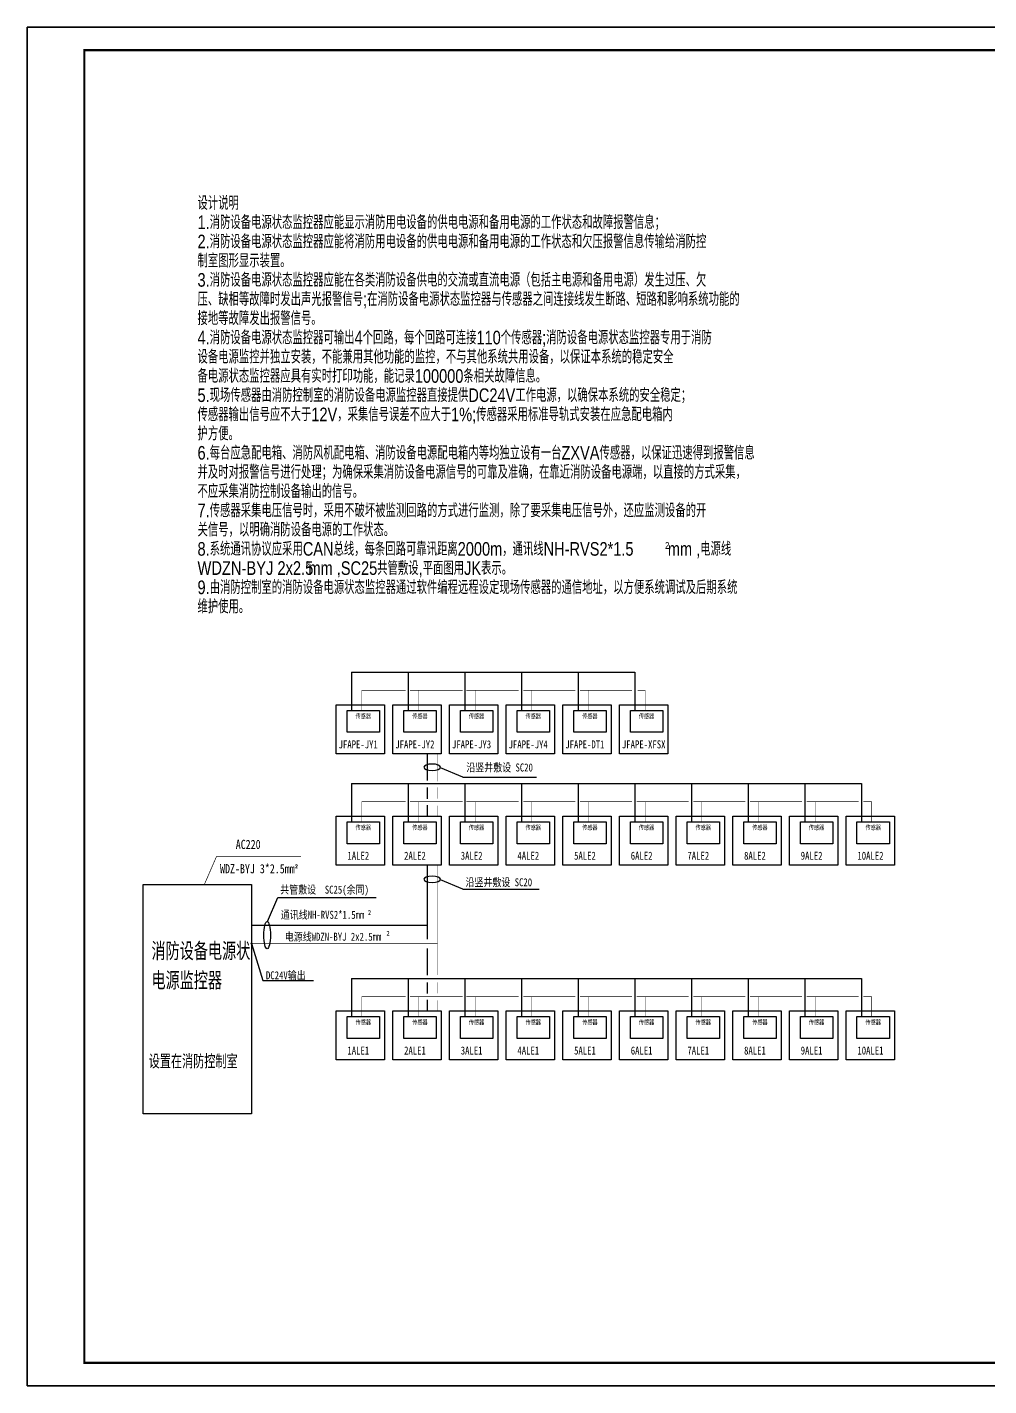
# Model space of a CAD drawing. Extents: x -54686 to 596156, y -555137 to 71395.
# Drawn here: x -54686 to -12636, y -555137 to -495737 of the extents above; entities that cross this region are included whole.
import ezdxf

# ---------------------------------------------------------------- set-up
doc = ezdxf.new("R2010")
doc.units = 0
doc.header["$LTSCALE"] = 1000
for name, color, linetype in [('DIM-系统', 3, 'CONTINUOUS'), ('TEL_TEXT', 3, 'CONTINUOUS'), ('TEL_TITLE', 6, 'CONTINUOUS'), ('电源监控设备', 210, 'CONTINUOUS'), ('电源线', 130, 'CONTINUOUS'), ('通讯线', 90, 'CONTINUOUS'), ('配电箱', 50, 'CONTINUOUS')]:
    doc.layers.add(name, color=color, linetype=linetype)
doc.styles.add('-宋体', font='', dxfattribs={"width": 0.8})
doc.styles.add('_JD', font='ROS', dxfattribs={"width": 0.8, "bigfont": 'JD'})
doc.styles.add('_TEL_DIM', font='SIMPLEX', dxfattribs={"width": 0.8, "height": 3.5, "bigfont": 'HZTXT'})
doc.styles.add('JD', font='ROS', dxfattribs={"width": 0.8, "height": 600, "bigfont": 'HZTXT'})
doc.styles.get('-宋体').set_extended_font_data('NSimSun')

# ---------------------------------------------------------------- blocks, each defined once
blk = doc.blocks.new('SDG AETH AE5H')
at = {"layer": 'DIM-系统'}
blk.add_lwpolyline([(-54686, 13482), (29414, 13482), (29414, -45918), (-54686, -45918)], close=True, dxfattribs=at)

msp = doc.modelspace()

# ---------------------------------------------------------------- hatches: boundary and pattern name
at = {"layer": '电源监控设备'}
h = msp.add_hatch(color=212, dxfattribs=at)
edge = h.paths.add_edge_path()
edge.add_arc((-44878, -535802), 25.2, 0, 360)

# ---------------------------------------------------------------- linework, layer by layer
at = {"layer": 'TEL_TITLE', "color": 6}
msp.add_lwpolyline([(-54686, -555137), (29414, -555137), (29414, -495737), (-54686, -495737)], close=True, dxfattribs=at)
at = {"layer": 'TEL_TITLE', "color": 6, "const_width": 100}
msp.add_lwpolyline([(-52186, -554137), (28414, -554137), (28414, -496737), (-52186, -496737)], close=True, dxfattribs=at)
at = {"layer": '电源监控设备'}
for p, q in [((-35637, -528522), (-36615, -528117)), ((-35637, -528522), (-32411, -528522)), ((-35637, -533421), (-36615, -533015)), ((-44180, -534841), (-43732, -533790)), ((-43732, -533790), (-39423, -533790)), ((-35637, -533421), (-32295, -533421)), ((-44878, -535802), (-44379, -537416)), ((-44379, -537416), (-42172, -537416))]:
    msp.add_line(p, q, dxfattribs=at)
for points in [[(-40699, -525605), (-39282, -525605), (-39282, -526566), (-40699, -526566)], [(-38221, -525605), (-36805, -525605), (-36805, -526566), (-38221, -526566)], [(-35744, -525605), (-34327, -525605), (-34327, -526566), (-35744, -526566)], [(-33266, -525605), (-31850, -525605), (-31850, -526566), (-33266, -526566)], [(-30789, -525605), (-29372, -525605), (-29372, -526566), (-30789, -526566)], [(-28311, -525605), (-26895, -525605), (-26895, -526566), (-28311, -526566)], [(-40699, -530472), (-39282, -530472), (-39282, -531434), (-40699, -531434)], [(-38221, -530472), (-36805, -530472), (-36805, -531434), (-38221, -531434)], [(-35744, -530472), (-34327, -530472), (-34327, -531434), (-35744, -531434)], [(-33266, -530472), (-31850, -530472), (-31850, -531434), (-33266, -531434)], [(-30789, -530472), (-29372, -530472), (-29372, -531434), (-30789, -531434)], [(-28311, -530472), (-26895, -530472), (-26895, -531434), (-28311, -531434)], [(-25834, -530472), (-24417, -530472), (-24417, -531434), (-25834, -531434)], [(-23356, -530472), (-21939, -530472), (-21939, -531434), (-23356, -531434)], [(-20878, -530472), (-19462, -530472), (-19462, -531434), (-20878, -531434)], [(-18401, -530472), (-16984, -530472), (-16984, -531434), (-18401, -531434)], [(-40699, -538989), (-39282, -538989), (-39282, -539950), (-40699, -539950)], [(-38221, -538989), (-36805, -538989), (-36805, -539950), (-38221, -539950)], [(-35744, -538989), (-34327, -538989), (-34327, -539950), (-35744, -539950)], [(-33266, -538989), (-31850, -538989), (-31850, -539950), (-33266, -539950)], [(-30789, -538989), (-29372, -538989), (-29372, -539950), (-30789, -539950)], [(-28311, -538989), (-26895, -538989), (-26895, -539950), (-28311, -539950)], [(-25834, -538989), (-24417, -538989), (-24417, -539950), (-25834, -539950)], [(-23356, -538989), (-21939, -538989), (-21939, -539950), (-23356, -539950)], [(-20878, -538989), (-19462, -538989), (-19462, -539950), (-20878, -539950)], [(-18401, -538989), (-16984, -538989), (-16984, -539950), (-18401, -539950)]]:
    msp.add_lwpolyline(points, close=True, dxfattribs=at)
at = {"layer": '电源监控设备', "const_width": 29.4}
msp.add_lwpolyline([(-46942, -533226), (-46413, -532008), (-42718, -532008)], dxfattribs=at)
at = {"layer": '电源监控设备'}
msp.add_circle((-44878, -535802), 25.2, dxfattribs=at)
at = {"layer": '电源监控设备', "extrusion": (0, 0, -1)}
for centre in [(-36979, -528095), (-36979, -532993)]:
    msp.add_ellipse(centre, major_axis=(369, 0), ratio=0.382856, dxfattribs=at)
at = {"layer": '电源监控设备'}
msp.add_ellipse((-44194, -535431), major_axis=(0, -594), ratio=0.243163, dxfattribs=at)
at = {"layer": '电源线'}
for points in [[(-38136, -524735, 28, 28, 0), (-40054, -524735, 22.4, 22.4, 0), (-40054, -525605, 22.4, 22.4, 0)], [(-30143, -524735, 28, 28, 0), (-30143, -524735, 22.4, 22.4, 0), (-30143, -525605, 22.4, 22.4, 0)], [(-27989, -524735, 28, 28, 0), (-27666, -524735, 22.4, 22.4, 0), (-27666, -525605, 22.4, 22.4, 0)], [(-38136, -529603, 28, 28, 0), (-40054, -529603, 22.4, 22.4, 0), (-40054, -530472, 22.4, 22.4, 0)], [(-38136, -538120, 28, 28, 0), (-40054, -538120, 22.4, 22.4, 0), (-40054, -538989, 22.4, 22.4, 0)]]:
    msp.add_lwpolyline(points, format="xyseb", dxfattribs=at)
for points, const_width in [([(-37943, -524735), (-35644, -524735)], 28), ([(-37576, -524735), (-37576, -524735), (-37576, -525332)], 22.4), ([(-37576, -524735), (-37576, -524735), (-37576, -525605)], 22.4), ([(-35477, -524735), (-33194, -524735)], 28), ([(-35099, -524735), (-35099, -524735), (-35099, -525332)], 22.4), ([(-35099, -524735), (-35099, -524735), (-35099, -525605)], 22.4), ([(-32993, -524735), (-30720, -524735)], 28), ([(-32621, -524735), (-32621, -524735), (-32621, -525332)], 22.4), ([(-32621, -524735), (-32621, -524735), (-32621, -525605)], 22.4), ([(-30515, -524735), (-28242, -524735)], 28), ([(-30143, -524735), (-30143, -524735), (-30143, -525332)], 22.4), ([(-27666, -524735), (-27666, -524735), (-27666, -525332)], 22.4), ([(-36745, -527501), (-36745, -528704)], 22.4), ([(-36745, -528975), (-36745, -529461)], 22.4), ([(-37943, -529603), (-35644, -529603)], 28), ([(-37576, -529603), (-37576, -529603), (-37576, -530200)], 22.4), ([(-37576, -529603), (-37576, -529603), (-37576, -530472)], 22.4), ([(-36745, -529770), (-36745, -530226)], 22.4), ([(-35477, -529603), (-33194, -529603)], 28), ([(-35099, -529603), (-35099, -529603), (-35099, -530200)], 22.4), ([(-35099, -529603), (-35099, -529603), (-35099, -530472)], 22.4), ([(-32993, -529603), (-30720, -529603)], 28), ([(-32621, -529603), (-32621, -529603), (-32621, -530200)], 22.4), ([(-32621, -529603), (-32621, -529603), (-32621, -530472)], 22.4), ([(-30515, -529603), (-28242, -529603)], 28), ([(-30143, -529603), (-30143, -529603), (-30143, -530200)], 22.4), ([(-30143, -529603), (-30143, -529603), (-30143, -530472)], 22.4), ([(-28037, -529603), (-25764, -529603)], 28), ([(-27666, -529603), (-27666, -529603), (-27666, -530200)], 22.4), ([(-27666, -529603), (-27666, -529603), (-27666, -530472)], 22.4), ([(-25560, -529603), (-23287, -529603)], 28), ([(-25188, -529603), (-25188, -529603), (-25188, -530200)], 22.4), ([(-25188, -529603), (-25188, -529603), (-25188, -530472)], 22.4), ([(-23082, -529603), (-20809, -529603)], 28), ([(-22711, -529603), (-22711, -529603), (-22711, -530200)], 22.4), ([(-22711, -529603), (-22711, -529603), (-22711, -530472)], 22.4), ([(-20605, -529603), (-18332, -529603)], 28), ([(-20233, -529603), (-20233, -529603), (-20233, -530200)], 22.4), ([(-20233, -529603), (-20233, -529603), (-20233, -530472)], 22.4), ([(-18127, -529603), (-17756, -529603)], 28), ([(-17756, -529603), (-17756, -529603), (-17756, -530200)], 22.4), ([(-17756, -529603), (-17756, -529603), (-17756, -530472)], 22.4), ([(-36745, -532369), (-36745, -535802)], 22.4), ([(-44878, -535802), (-36745, -535802)], 28), ([(-36745, -535802), (-36745, -537182)], 22.4), ([(-36745, -537492), (-36745, -537978)], 22.4), ([(-37943, -538120), (-35644, -538120)], 28), ([(-37576, -538120), (-37576, -538120), (-37576, -538717)], 22.4), ([(-37576, -538120), (-37576, -538120), (-37576, -538989)], 22.4), ([(-35477, -538120), (-33194, -538120)], 28), ([(-35099, -538120), (-35099, -538120), (-35099, -538717)], 22.4), ([(-35099, -538120), (-35099, -538120), (-35099, -538989)], 22.4), ([(-32993, -538120), (-30720, -538120)], 28), ([(-32621, -538120), (-32621, -538120), (-32621, -538717)], 22.4), ([(-32621, -538120), (-32621, -538120), (-32621, -538989)], 22.4), ([(-30515, -538120), (-28242, -538120)], 28), ([(-30143, -538120), (-30143, -538120), (-30143, -538717)], 22.4), ([(-30143, -538120), (-30143, -538120), (-30143, -538989)], 22.4), ([(-28037, -538120), (-25764, -538120)], 28), ([(-27666, -538120), (-27666, -538120), (-27666, -538717)], 22.4), ([(-27666, -538120), (-27666, -538120), (-27666, -538989)], 22.4), ([(-25560, -538120), (-23287, -538120)], 28), ([(-25188, -538120), (-25188, -538120), (-25188, -538717)], 22.4), ([(-25188, -538120), (-25188, -538120), (-25188, -538989)], 22.4), ([(-23082, -538120), (-20809, -538120)], 28), ([(-22711, -538120), (-22711, -538120), (-22711, -538717)], 22.4), ([(-22711, -538120), (-22711, -538120), (-22711, -538989)], 22.4), ([(-20605, -538120), (-18332, -538120)], 28), ([(-20233, -538120), (-20233, -538120), (-20233, -538717)], 22.4), ([(-20233, -538120), (-20233, -538120), (-20233, -538989)], 22.4), ([(-18127, -538120), (-17756, -538120)], 28), ([(-17756, -538120), (-17756, -538120), (-17756, -538717)], 22.4), ([(-17756, -538120), (-17756, -538120), (-17756, -538989)], 22.4), ([(-36745, -538287), (-36745, -538743)], 22.4)]:
    msp.add_lwpolyline(points, dxfattribs=dict(at, const_width=const_width))
at = {"layer": '通讯线'}
for p, q in [((-40506, -523937), (-40506, -525605)), ((-40506, -523937), (-28118, -523937)), ((-38028, -523937), (-38028, -525319)), ((-38028, -523937), (-38028, -525605)), ((-35551, -523937), (-35551, -525319)), ((-35551, -523937), (-35551, -525605)), ((-33073, -523937), (-33073, -525319)), ((-33073, -523937), (-33073, -525605)), ((-30595, -523937), (-30595, -525319)), ((-30595, -523937), (-30595, -525605)), ((-28118, -523937), (-28118, -525319)), ((-28118, -523937), (-28118, -525605)), ((-37197, -527501), (-37197, -528679)), ((-40506, -528805), (-40506, -530472)), ((-40506, -528805), (-18208, -528805)), ((-38028, -528805), (-38028, -530187)), ((-38028, -528805), (-38028, -530472)), ((-37197, -528981), (-37197, -529467)), ((-35551, -528805), (-35551, -530187)), ((-35551, -528805), (-35551, -530472)), ((-33073, -528805), (-33073, -530187)), ((-33073, -528805), (-33073, -530472)), ((-30595, -528805), (-30595, -530187)), ((-30595, -528805), (-30595, -530472)), ((-28118, -528805), (-28118, -530187)), ((-28118, -528805), (-28118, -530472)), ((-25640, -528805), (-25640, -530187)), ((-25640, -528805), (-25640, -530472)), ((-23163, -528805), (-23163, -530187)), ((-23163, -528805), (-23163, -530472)), ((-20685, -528805), (-20685, -530187)), ((-20685, -528805), (-20685, -530472)), ((-18208, -528805), (-18208, -530187)), ((-18208, -528805), (-18208, -530472)), ((-37197, -529751), (-37197, -530226)), ((-37197, -532369), (-37197, -535604)), ((-44878, -535004), (-37197, -535004)), ((-37197, -536012), (-37197, -537186)), ((-40506, -537322), (-40506, -538989)), ((-40506, -537322), (-18208, -537322)), ((-38028, -537322), (-38028, -538704)), ((-38028, -537322), (-38028, -538989)), ((-37197, -537498), (-37197, -537984)), ((-35551, -537322), (-35551, -538704)), ((-35551, -537322), (-35551, -538989)), ((-33073, -537322), (-33073, -538704)), ((-33073, -537322), (-33073, -538989)), ((-30595, -537322), (-30595, -538704)), ((-30595, -537322), (-30595, -538989)), ((-28118, -537322), (-28118, -538704)), ((-28118, -537322), (-28118, -538989)), ((-25640, -537322), (-25640, -538704)), ((-25640, -537322), (-25640, -538989)), ((-23163, -537322), (-23163, -538704)), ((-23163, -537322), (-23163, -538989)), ((-20685, -537322), (-20685, -538704)), ((-20685, -537322), (-20685, -538989)), ((-18208, -537322), (-18208, -538704)), ((-18208, -537322), (-18208, -538989)), ((-37197, -538268), (-37197, -538743))]:
    msp.add_line(p, q, dxfattribs=at)
at = {"layer": '配电箱'}
for points in [[(-41172, -525358), (-39063, -525358), (-39063, -527501), (-41172, -527501)], [(-38695, -525358), (-36586, -525358), (-36586, -527501), (-38695, -527501)], [(-36217, -525358), (-34108, -525358), (-34108, -527501), (-36217, -527501)], [(-33739, -525358), (-31630, -525358), (-31630, -527501), (-33739, -527501)], [(-31262, -525358), (-29153, -525358), (-29153, -527501), (-31262, -527501)], [(-28784, -525358), (-26675, -525358), (-26675, -527501), (-28784, -527501)], [(-41172, -530226), (-39063, -530226), (-39063, -532369), (-41172, -532369)], [(-38695, -530226), (-36586, -530226), (-36586, -532369), (-38695, -532369)], [(-36217, -530226), (-34108, -530226), (-34108, -532369), (-36217, -532369)], [(-33739, -530226), (-31630, -530226), (-31630, -532369), (-33739, -532369)], [(-31262, -530226), (-29153, -530226), (-29153, -532369), (-31262, -532369)], [(-28784, -530226), (-26675, -530226), (-26675, -532369), (-28784, -532369)], [(-26307, -530226), (-24198, -530226), (-24198, -532369), (-26307, -532369)], [(-23829, -530226), (-21720, -530226), (-21720, -532369), (-23829, -532369)], [(-21352, -530226), (-19243, -530226), (-19243, -532369), (-21352, -532369)], [(-18874, -530226), (-16765, -530226), (-16765, -532369), (-18874, -532369)], [(-49616, -533226), (-44878, -533226), (-44878, -543250), (-49616, -543250)], [(-41172, -538743), (-39063, -538743), (-39063, -540885), (-41172, -540885)], [(-38695, -538743), (-36586, -538743), (-36586, -540885), (-38695, -540885)], [(-36217, -538743), (-34108, -538743), (-34108, -540885), (-36217, -540885)], [(-33739, -538743), (-31630, -538743), (-31630, -540885), (-33739, -540885)], [(-31262, -538743), (-29153, -538743), (-29153, -540885), (-31262, -540885)], [(-28784, -538743), (-26675, -538743), (-26675, -540885), (-28784, -540885)], [(-26307, -538743), (-24198, -538743), (-24198, -540885), (-26307, -540885)], [(-23829, -538743), (-21720, -538743), (-21720, -540885), (-23829, -540885)], [(-21352, -538743), (-19243, -538743), (-19243, -540885), (-21352, -540885)], [(-18874, -538743), (-16765, -538743), (-16765, -540885), (-18874, -540885)]]:
    msp.add_lwpolyline(points, close=True, dxfattribs=at)

# ---------------------------------------------------------------- block references
at = {"layer": 'DIM-系统'}
msp.add_blockref('SDG AETH AE5H', (0, -509219), dxfattribs=at)

# ---------------------------------------------------------------- texts
at = {"layer": 'TEL_TEXT', "width": 0.8}
for s, height, style, p in [('设计说明', 595.3, '_JD', (-47238, -503724)), ('1.消防设备电源状态监控器应能显示消防用电设备的供电电源和备用电源的工作状态和故障报警信息；', 595.35, '_JD', (-47238, -504564)), ('2.消防设备电源状态监控器应能将消防用电设备的供电电源和备用电源的工作状态和欠压报警信息传输给消防控', 595.35, '_JD', (-47238, -505404)), ('制室图形显示装置。', 595.3, '_JD', (-47238, -506244)), ('3.消防设备电源状态监控器应能在各类消防设备供电的交流或直流电源（包括主电源和备用电源）发生过压、欠', 595.35, '_JD', (-47238, -507084)), ('压、缺相等故障时发出声光报警信号;在消防设备电源状态监控器与传感器之间连接线发生断路、短路和影响系统功能的', 595.35, '_JD', (-47238, -507924)), ('接地等故障发出报警信号。', 595.35, '_JD', (-47238, -508764)), ('4.消防设备电源状态监控器可输出4个回路，每个回路可连接110个传感器;消防设备电源状态监控器专用于消防', 595.35, '_JD', (-47238, -509604)), ('设备电源监控并独立安装，不能兼用其他功能的监控，不与其他系统共用设备，以保证本系统的稳定安全', 595.35, '_JD', (-47238, -510444)), ('备电源状态监控器应具有实时打印功能，能记录100000条相关故障信息。', 595.35, '_JD', (-47238, -511284)), ('5.现场传感器由消防控制室的消防设备电源监控器直接提供DC24V工作电源，以确保本系统的安全稳定；', 595.35, '_JD', (-47238, -512124)), ('传感器输出信号应不大于12V，采集信号误差不应大于1%;传感器采用标准导轨式安装在应急配电箱内', 595.35, '_JD', (-47238, -512964)), ('护方便。', 595.3, '_JD', (-47238, -513804)), ('6.每台应急配电箱、消防风机配电箱、消防设备电源配电箱内等均独立设有一台ZXVA传感器，以保证迅速得到报警信息', 595.35, '_JD', (-47238, -514644)), ('并及时对报警信号进行处理；为确保采集消防设备电源信号的可靠及准确，在靠近消防设备电源端，以直接的方式采集，', 595.35, '_JD', (-47238, -515484)), ('不应采集消防控制设备输出的信号。', 595.35, '_JD', (-47238, -516324)), ('7.传感器采集电压信号时，采用不破坏被监测回路的方式进行监测，除了要采集电压信号外，还应监测设备的开', 595.35, '_JD', (-47238, -517164)), ('关信号，以明确消防设备电源的工作状态。', 595.35, '_JD', (-47238, -518004)), ('8.系统通讯协议应采用CAN总线，每条回路可靠讯距离2000m，通讯线NH-RVS2*1.5', 595.35, '_JD', (-47238, -518844)), ('2', 300, '_JD', (-26792, -518544)), ('mm ,电源线', 595.3, '_JD', (-26672, -518844)), ('WDZN-BYJ 2x2.5', 600, '_JD', (-47238, -519684)), ('2', 300, '_JD', (-42507, -519384)), ('mm ,SC25共管敷设,平面图用JK表示。', 595.35, '_JD', (-42387, -519684)), ('9.由消防控制室的消防设备电源状态监控器通过软件编程远程设定现场传感器的通信地址，以方便系统调试及后期系统', 595.35, '_JD', (-47238, -520524)), ('维护使用。', 595.3, '_JD', (-47238, -521364)), ('设置在消防控制室', 607.8, 'JD', (-49371, -541262))]:
    msp.add_text(s, height=height, dxfattribs=dict(at, style=style)).set_placement(p)
at = {"layer": '电源监控设备', "style": '-宋体', "width": 0.8}
for s, p in [('JFAPE-JY1', (-41069, -527267)), ('JFAPE-JY2', (-38591, -527267)), ('JFAPE-JY3', (-36113, -527267)), ('JFAPE-JY4', (-33636, -527267)), ('JFAPE-DT1', (-31158, -527267)), ('JFAPE-XFSX', (-28681, -527267)), ('1ALE2', (-40682, -532135)), ('2ALE2', (-38205, -532135)), ('3ALE2', (-35727, -532135)), ('4ALE2', (-33249, -532135)), ('5ALE2', (-30772, -532135)), ('6ALE2', (-28294, -532135)), ('7ALE2', (-25817, -532135)), ('8ALE2', (-23339, -532135)), ('9ALE2', (-20862, -532135)), ('10ALE2', (-18384, -532135)), ('共管敷设  SC25(余同)', (-43621, -533619)), ('沿竖井敷设 SC20', (-35519, -533296)), ('通讯线NH-RVS2*1.5mm', (-43596, -534720)), ('²', (-39798, -534763)), ('电源线WDZN-BYJ 2x2.5mm', (-43423, -535677)), ('²', (-38984, -535670)), ('DC24V输出', (-44245, -537364)), ('1ALE1', (-40682, -540652)), ('2ALE1', (-38205, -540652)), ('3ALE1', (-35727, -540652)), ('4ALE1', (-33249, -540652)), ('5ALE1', (-30772, -540652)), ('6ALE1', (-28294, -540652)), ('7ALE1', (-25817, -540652)), ('8ALE1', (-23339, -540652)), ('9ALE1', (-20862, -540652)), ('10ALE1', (-18384, -540652))]:
    msp.add_text(s, height=350, dxfattribs=at).set_placement(p)
at = {"layer": '电源监控设备'}
for s, insert, char_height, width, attachment_point, style in [('传感器', (-40325, -525757), 200, 723.85, 1, '-宋体'), ('传感器', (-37847, -525757), 200, 723.85, 1, '-宋体'), ('传感器', (-35370, -525757), 200, 723.85, 1, '-宋体'), ('传感器', (-32892, -525757), 200, 723.85, 1, '-宋体'), ('传感器', (-30415, -525757), 200, 723.85, 1, '-宋体'), ('传感器', (-27937, -525757), 200, 723.85, 1, '-宋体'), ('沿竖井敷设 SC20', (-35484, -527928), 350, 5868.97, 1, '-宋体'), ('传感器', (-40325, -530625), 200, 723.85, 1, '-宋体'), ('传感器', (-37847, -530625), 200, 723.85, 1, '-宋体'), ('传感器', (-35370, -530625), 200, 723.85, 1, '-宋体'), ('传感器', (-32892, -530625), 200, 723.85, 1, '-宋体'), ('传感器', (-30415, -530625), 200, 723.85, 1, '-宋体'), ('传感器', (-27937, -530625), 200, 723.85, 1, '-宋体'), ('传感器', (-25460, -530625), 200, 723.85, 1, '-宋体'), ('传感器', (-22982, -530625), 200, 723.85, 1, '-宋体'), ('传感器', (-20504, -530625), 200, 723.85, 1, '-宋体'), ('传感器', (-18027, -530625), 200, 723.85, 1, '-宋体'), ('AC220', (-44478, -531265), 400, 16702.01, 3, '-宋体'), ('WDZ-BYJ 3*2.5mm{\\fISOCPEUR|b0|i0|c0|p34;²}', (-42837, -532330), 400, 16702.01, 3, '-宋体'), ('消防设备电源状电源监控器   ', (-49251, -535756), 771.75, 4482.55, 1, '_TEL_DIM'), ('传感器', (-40325, -539142), 200, 723.85, 1, '-宋体'), ('传感器', (-37847, -539142), 200, 723.85, 1, '-宋体'), ('传感器', (-35370, -539142), 200, 723.85, 1, '-宋体'), ('传感器', (-32892, -539142), 200, 723.85, 1, '-宋体'), ('传感器', (-30415, -539142), 200, 723.85, 1, '-宋体'), ('传感器', (-27937, -539142), 200, 723.85, 1, '-宋体'), ('传感器', (-25460, -539142), 200, 723.85, 1, '-宋体'), ('传感器', (-22982, -539142), 200, 723.85, 1, '-宋体'), ('传感器', (-20504, -539142), 200, 723.85, 1, '-宋体'), ('传感器', (-18027, -539142), 200, 723.85, 1, '-宋体')]:
    msp.add_mtext(s, dxfattribs=dict(at, insert=insert, char_height=char_height, width=width, attachment_point=attachment_point, style=style))

doc.saveas('drawing.dxf')
